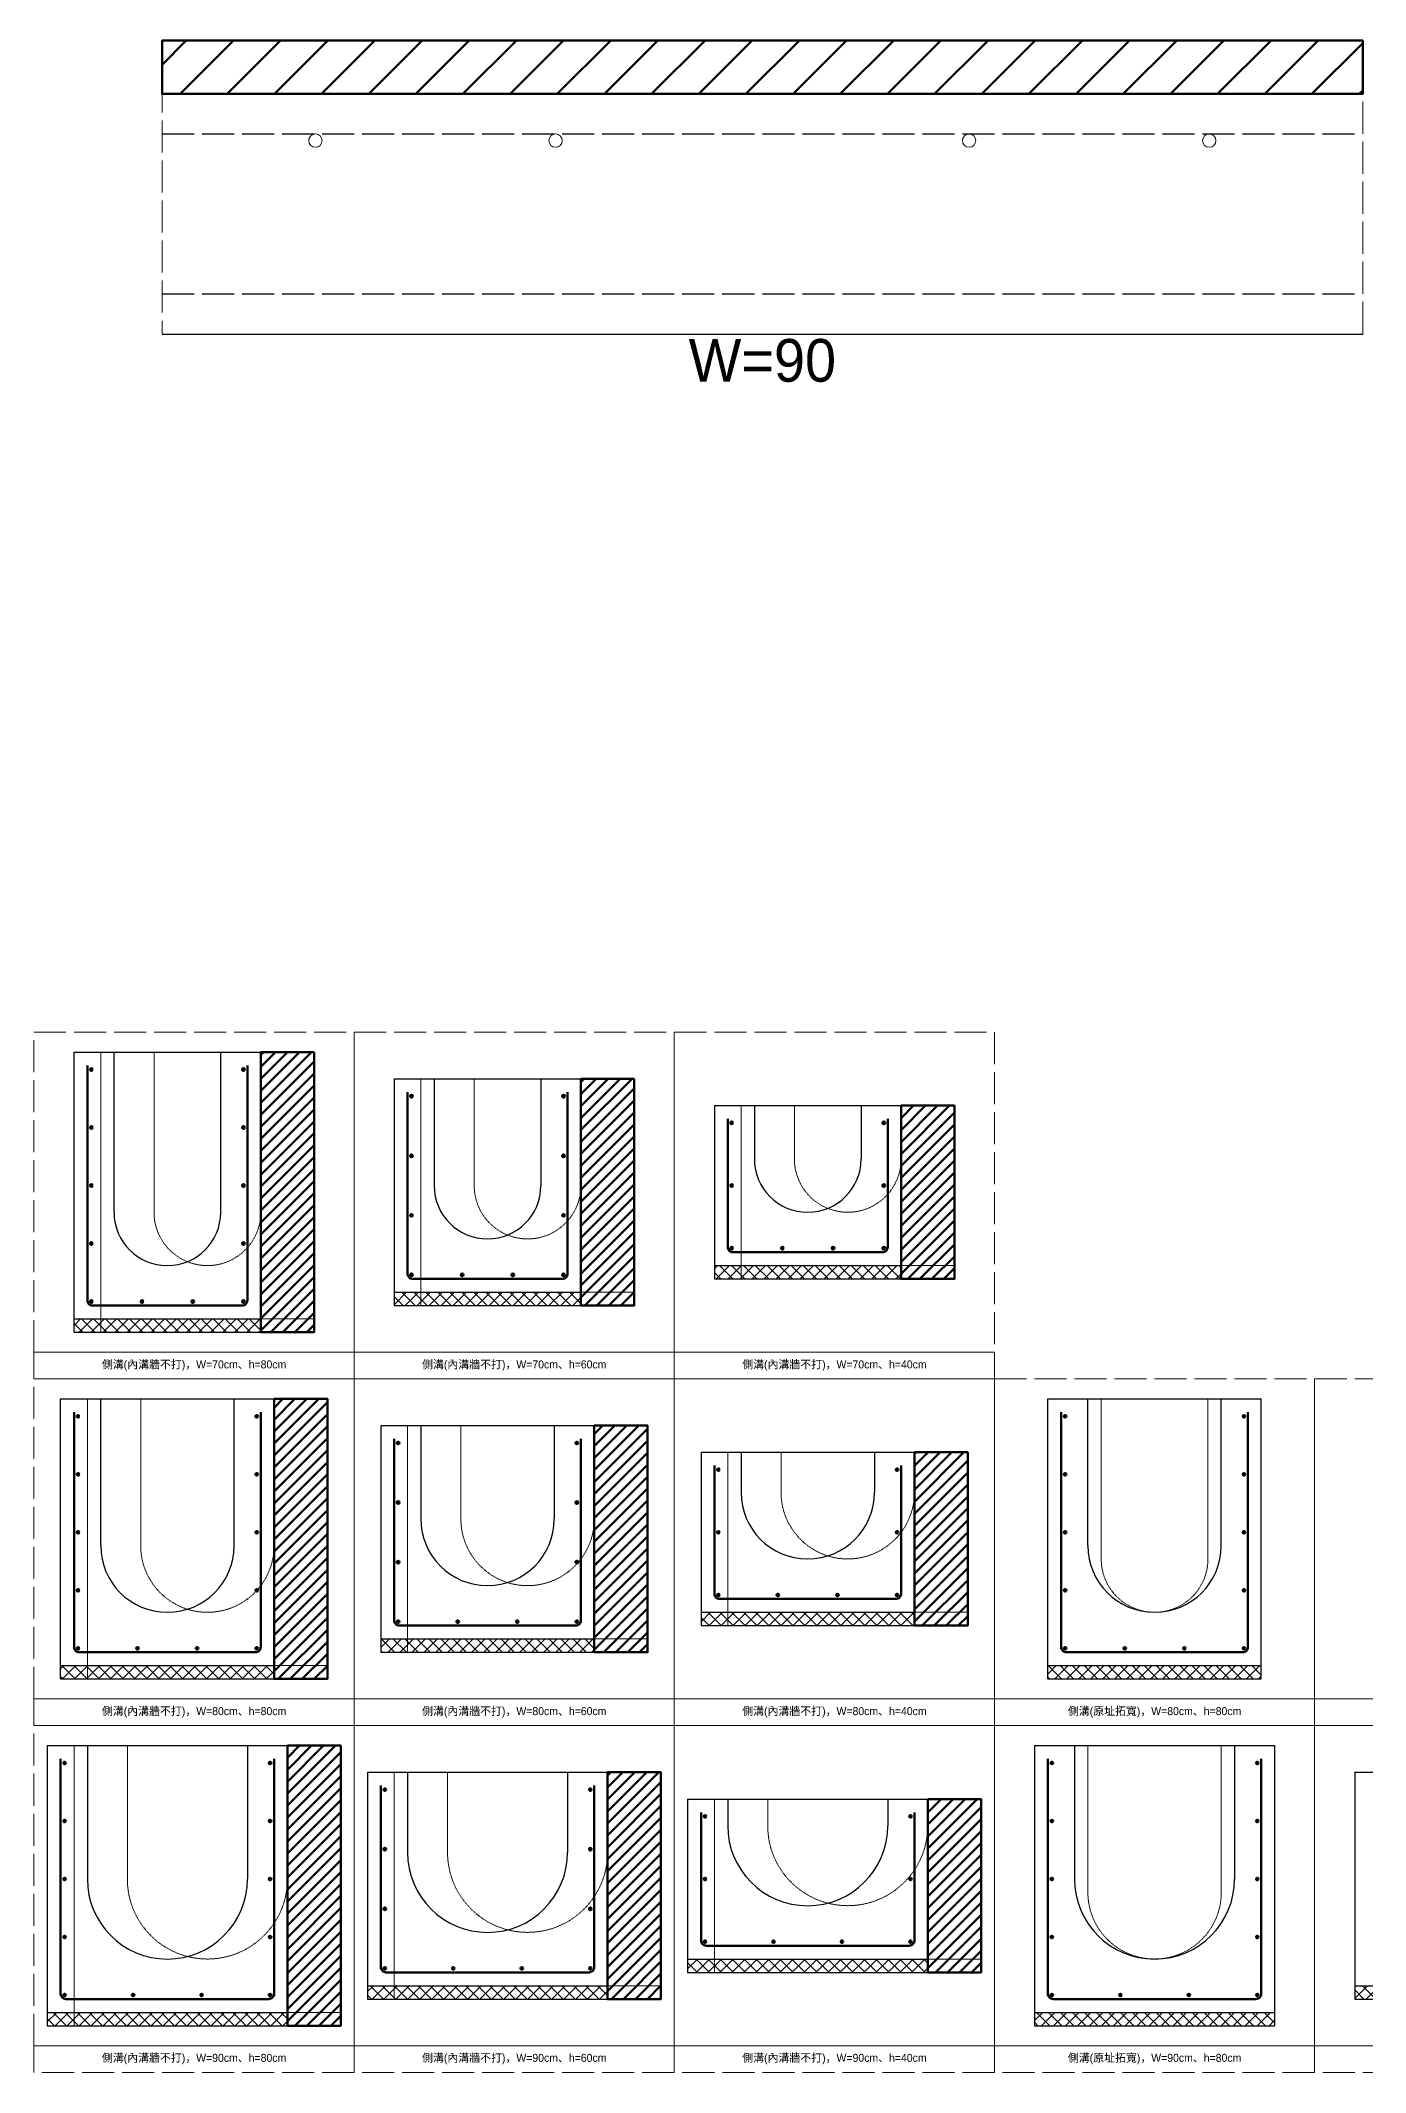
# Model space of a CAD drawing. Extents: x -8520 to 1950, y -2159 to 466.
# Drawn here: x 787 to 1284, y -1047 to -285 of the extents above; entities that cross this region are included whole.
import ezdxf

# ---------------------------------------------------------------- set-up
doc = ezdxf.new("R2010")
doc.units = 0
doc.header["$MEASUREMENT"] = 0
doc.linetypes.add('ACAD_ISO02W100', pattern=[15, 12, -3])
doc.linetypes.add('HIDDEN', pattern=[0.375, 0.25, -0.125])
for name, color, linetype, lineweight in [('一、3.基本-變更', 1, 'Continuous', 50), ('二、1.繪圖-既有設施', 8, 'Continuous', 20), ('二、2.繪圖-施作項目', 181, 'Continuous', 30), ('二、5.繪圖-鋼筋', 60, 'Continuous', 50)]:
    doc.layers.add(name, color=color, linetype=linetype, lineweight=lineweight)
doc.layers.add('一、4.基本-隱藏', color=9, linetype='ACAD_ISO02W100', lineweight=20, plot=False)
doc.layers.add('三、3.文字-註解文字', color=2, linetype='Continuous')
doc.layers.add('三、4.文字-既有名稱', color=8, linetype='Continuous')
doc.styles.add('次圖名(詳圖)', font='MS PGothic.ttf', dxfattribs={"height": 6})
doc.styles.add('註解文字', font='MS PGothic.ttf', dxfattribs={"height": 3})

msp = doc.modelspace()

# ---------------------------------------------------------------- hatches: boundary and pattern name
at = {"layer": '一、3.基本-變更'}
h = msp.add_hatch(dxfattribs=at)
h.set_pattern_fill('ANSI31', color=256, scale=100)
h.set_pattern_definition([(45, (-739.145, 2093.688), (-8.838835, 8.838835), [])])
h.paths.add_polyline_path([(832.716, -285.19), (832.716, -305.19), (1282.716, -305.19), (1282.716, -285.19)])
h = msp.add_hatch(dxfattribs=at)
h.set_pattern_fill('ANSI31', color=256)
h.set_pattern_definition([(45, (894.3933, -1287.4158), (-2.245064, 2.245064), [])])
h.paths.add_polyline_path([(889.723, -664.5), (869.723, -664.5), (869.723, -764.5), (889.723, -764.5)])
h.paths.add_polyline_path([(889.723, -764.5), (869.723, -764.5), (869.723, -769.5), (889.723, -769.5)])
h = msp.add_hatch(dxfattribs=at)
h.set_pattern_fill('ANSI31', color=256)
h.set_pattern_definition([(45, (858.3833, -1291.9594), (-2.245064, 2.245064), [])])
h.paths.add_polyline_path([(1009.723, -674.5), (989.723, -674.5), (989.723, -754.5), (1009.723, -754.5)])
h.paths.add_polyline_path([(1009.723, -754.5), (989.723, -754.5), (989.723, -759.5), (1009.723, -759.5)])
h = msp.add_hatch(dxfattribs=at)
h.set_pattern_fill('ANSI31', color=256)
h.set_pattern_definition([(45, (832.4856, -1303.1878), (-2.245064, 2.245064), [])])
h.paths.add_polyline_path([(1129.723, -684.5), (1109.723, -684.5), (1109.723, -744.5), (1129.723, -744.5)])
h.paths.add_polyline_path([(1129.723, -744.5), (1109.723, -744.5), (1109.723, -749.5), (1129.723, -749.5)])
h = msp.add_hatch(dxfattribs=at)
h.set_pattern_fill('ANSI31', color=256)
h.set_pattern_definition([(45, (928.0202, -1368.6105), (-2.245064, 2.245064), [])])
h.paths.add_polyline_path([(874.723, -899.5), (894.723, -899.5), (894.723, -794.5), (874.723, -794.5)])
h = msp.add_hatch(dxfattribs=at)
h.set_pattern_fill('ANSI31', color=256)
h.set_pattern_definition([(45, (900.6514, -1355.2965), (-2.245064, 2.245064), [])])
h.paths.add_polyline_path([(1014.723, -804.5), (994.723, -804.5), (994.723, -889.5), (1014.723, -889.5)])
h = msp.add_hatch(dxfattribs=at)
h.set_pattern_fill('ANSI31', color=256)
h.set_pattern_definition([(45, (863.4587, -1358.2185), (-2.245064, 2.245064), [])])
h.paths.add_polyline_path([(1134.723, -814.5), (1114.723, -814.5), (1114.723, -879.5), (1134.723, -879.5)])
h = msp.add_hatch(dxfattribs=at)
h.set_pattern_fill('ANSI31', color=256)
h.set_pattern_definition([(45, (907.088, -1301.283), (-2.245064, 2.245064), [])])
h.paths.add_polyline_path([(879.723, -1029.5), (899.723, -1029.5), (899.723, -924.5), (879.723, -924.5)])
h = msp.add_hatch(dxfattribs=at)
h.set_pattern_fill('ANSI31', color=256)
h.set_pattern_definition([(45, (859.6822, -1309.2105), (-2.245064, 2.245064), [])])
h.paths.add_polyline_path([(1019.723, -934.5), (999.723, -934.5), (999.723, -1019.5), (1019.723, -1019.5)])
h = msp.add_hatch(dxfattribs=at)
h.set_pattern_fill('ANSI31', color=256)
h.set_pattern_definition([(45, (730.0426, -1316.8014), (-2.245064, 2.245064), [])])
h.paths.add_polyline_path([(1139.723, -944.5), (1119.723, -944.5), (1119.723, -1009.5), (1139.723, -1009.5)])
at = {"layer": '二、2.繪圖-施作項目'}
h = msp.add_hatch(dxfattribs=at)
h.set_pattern_fill('ANSI37', color=256)
h.set_pattern_definition([(45, (832.4856, -1303.1878), (-2.245064, 2.245064), []), (135, (832.4856, -1303.1878), (-2.245064, -2.245064), [])])
h.paths.add_polyline_path([(1039.723, -744.5), (1039.723, -749.5), (1109.723, -749.5), (1109.723, -744.5)])
h = msp.add_hatch(dxfattribs=at)
h.set_pattern_fill('ANSI37', color=256)
h.set_pattern_definition([(45, (858.3833, -1291.9594), (-2.245064, 2.245064), []), (135, (858.3833, -1291.9594), (-2.245064, -2.245064), [])])
h.paths.add_polyline_path([(919.723, -754.5), (919.723, -759.5), (989.723, -759.5), (989.723, -754.5)])
h = msp.add_hatch(dxfattribs=at)
h.set_pattern_fill('ANSI37', color=256)
h.set_pattern_definition([(45, (894.3933, -1287.4158), (-2.245064, 2.245064), []), (135, (894.3933, -1287.4158), (-2.245064, -2.245064), [])])
h.paths.add_polyline_path([(869.723, -764.5), (799.723, -764.5), (799.723, -769.5), (869.723, -769.5)])
h = msp.add_hatch(dxfattribs=at)
h.set_pattern_fill('ANSI37', color=256)
h.set_pattern_definition([(45, (1340.8412, -1348.7358), (-2.245064, 2.245064), []), (135, (1340.8412, -1348.7358), (-2.245064, -2.245064), [])])
h.paths.add_polyline_path([(1034.723, -874.5), (1034.723, -879.5), (1114.723, -879.5), (1114.723, -874.5)])
h = msp.add_hatch(dxfattribs=at)
h.set_pattern_fill('ANSI37', color=256)
h.set_pattern_definition([(45, (900.6514, -1355.2965), (-2.245064, 2.245064), []), (135, (900.6514, -1355.2965), (-2.245064, -2.245064), [])])
h.paths.add_polyline_path([(994.723, -889.5), (994.723, -884.5), (914.723, -884.5), (914.723, -889.5)])
h = msp.add_hatch(dxfattribs=at)
h.set_pattern_fill('ANSI37', color=256)
h.set_pattern_definition([(45, (928.0202, -1368.6105), (-2.245064, 2.245064), []), (135, (928.0202, -1368.6105), (-2.245064, -2.245064), [])])
h.paths.add_polyline_path([(874.723, -894.5), (794.723, -894.5), (794.723, -899.5), (874.723, -899.5)])
at = {"layer": '二、2.繪圖-施作項目', "linetype": 'HIDDEN'}
h = msp.add_hatch(dxfattribs=at)
h.set_pattern_fill('ANSI37', color=256)
h.set_pattern_definition([(45, (921.652, -1311.349), (-2.245064, 2.245064), []), (135, (921.652, -1311.349), (-2.245064, -2.245064), [])])
h.paths.add_polyline_path([(1244.723, -899.5), (1244.723, -894.5), (1164.723, -894.5), (1164.723, -899.5)])
at = {"layer": '二、2.繪圖-施作項目'}
h = msp.add_hatch(dxfattribs=at)
h.set_pattern_fill('ANSI37', color=256)
h.set_pattern_definition([(45, (730.0426, -1316.8014), (-2.245064, 2.245064), []), (135, (730.0426, -1316.8014), (-2.245064, -2.245064), [])])
h.paths.add_polyline_path([(1029.723, -1004.5), (1029.723, -1009.5), (1119.723, -1009.5), (1119.723, -1004.5)])
h = msp.add_hatch(dxfattribs=at)
h.set_pattern_fill('ANSI37', color=256)
h.set_pattern_definition([(45, (859.6822, -1309.2105), (-2.245064, 2.245064), []), (135, (859.6822, -1309.2105), (-2.245064, -2.245064), [])])
h.paths.add_polyline_path([(909.723, -1014.5), (909.723, -1019.5), (999.723, -1019.5), (999.723, -1014.5)])
h = msp.add_hatch(dxfattribs=at)
h.set_pattern_fill('ANSI37', color=256)
h.set_pattern_definition([(45, (823.352, -1336.5178), (-2.245064, 2.245064), []), (135, (823.352, -1336.5178), (-2.245064, -2.245064), [])])
h.paths.add_polyline_path([(1279.723, -1014.5), (1279.723, -1019.5), (1369.723, -1019.5), (1369.723, -1014.5)])
h = msp.add_hatch(dxfattribs=at)
h.set_pattern_fill('ANSI37', color=256)
h.set_pattern_definition([(45, (907.088, -1301.283), (-2.245064, 2.245064), []), (135, (907.088, -1301.283), (-2.245064, -2.245064), [])])
h.paths.add_polyline_path([(789.723, -1024.5), (789.723, -1029.5), (879.723, -1029.5), (879.723, -1024.5)])
h = msp.add_hatch(dxfattribs=at)
h.set_pattern_fill('ANSI37', color=256)
h.set_pattern_definition([(45, (905.7168, -1326.5212), (-2.245064, 2.245064), []), (135, (905.7168, -1326.5212), (-2.245064, -2.245064), [])])
h.paths.add_polyline_path([(1249.723, -1029.5), (1249.723, -1024.5), (1159.723, -1024.5), (1159.723, -1029.5)])
at = {"layer": '二、5.繪圖-鋼筋'}
h = msp.add_hatch(color=256, dxfattribs=at)
h.dxf.hatch_style = 1
h.paths.add_polyline_path([(806.723, -671, 1), (805.723, -671, 1)])
h = msp.add_hatch(color=256, dxfattribs=at)
h.dxf.hatch_style = 1
h.paths.add_polyline_path([(863.723, -671, 1), (862.723, -671, 1)])
h = msp.add_hatch(color=256, dxfattribs=at)
h.dxf.hatch_style = 1
h.paths.add_polyline_path([(926.723, -681, 1), (925.723, -681, 1)])
h = msp.add_hatch(color=256, dxfattribs=at)
h.dxf.hatch_style = 1
h.paths.add_polyline_path([(983.723, -681, 1), (982.723, -681, 1)])
h = msp.add_hatch(color=256, dxfattribs=at)
h.dxf.hatch_style = 1
h.paths.add_polyline_path([(806.723, -692.75, 1), (805.723, -692.75, 1)])
h = msp.add_hatch(color=256, dxfattribs=at)
h.dxf.hatch_style = 1
h.paths.add_polyline_path([(863.723, -692.75, 1), (862.723, -692.75, 1)])
h = msp.add_hatch(color=256, dxfattribs=at)
h.dxf.hatch_style = 1
h.paths.add_polyline_path([(1046.723, -691, 1), (1045.723, -691, 1)])
h = msp.add_hatch(color=256, dxfattribs=at)
h.dxf.hatch_style = 1
h.paths.add_polyline_path([(1103.723, -691, 1), (1102.723, -691, 1)])
h = msp.add_hatch(color=256, dxfattribs=at)
h.dxf.hatch_style = 1
h.paths.add_polyline_path([(926.723, -703.34, 1), (925.723, -703.34, 1)])
h = msp.add_hatch(color=256, dxfattribs=at)
h.dxf.hatch_style = 1
h.paths.add_polyline_path([(983.723, -703.34, 1), (982.723, -703.34, 1)])
h = msp.add_hatch(color=256, dxfattribs=at)
h.dxf.hatch_style = 1
h.paths.add_polyline_path([(806.723, -714.5, 1), (805.723, -714.5, 1)])
h = msp.add_hatch(color=256, dxfattribs=at)
h.dxf.hatch_style = 1
h.paths.add_polyline_path([(863.723, -714.5, 1), (862.723, -714.5, 1)])
h = msp.add_hatch(color=256, dxfattribs=at)
h.dxf.hatch_style = 1
h.paths.add_polyline_path([(1046.723, -714.5, 1), (1045.723, -714.5, 1)])
h = msp.add_hatch(color=256, dxfattribs=at)
h.dxf.hatch_style = 1
h.paths.add_polyline_path([(1103.723, -714.5, 1), (1102.723, -714.5, 1)])
h = msp.add_hatch(color=256, dxfattribs=at)
h.dxf.hatch_style = 1
h.paths.add_polyline_path([(926.723, -725.67, 1), (925.723, -725.67, 1)])
h = msp.add_hatch(color=256, dxfattribs=at)
h.dxf.hatch_style = 1
h.paths.add_polyline_path([(983.723, -725.67, 1), (982.723, -725.67, 1)])
h = msp.add_hatch(color=256, dxfattribs=at)
h.dxf.hatch_style = 1
h.paths.add_polyline_path([(806.723, -736.25, 1), (805.723, -736.25, 1)])
h = msp.add_hatch(color=256, dxfattribs=at)
h.dxf.hatch_style = 1
h.paths.add_polyline_path([(863.723, -736.25, 1), (862.723, -736.25, 1)])
h = msp.add_hatch(color=256, dxfattribs=at)
h.dxf.hatch_style = 1
h.paths.add_polyline_path([(1046.723, -738, 1), (1045.723, -738, 1)])
h = msp.add_hatch(color=256, dxfattribs=at)
h.dxf.hatch_style = 1
h.paths.add_polyline_path([(1065.723, -738, 1), (1064.723, -738, 1)])
h = msp.add_hatch(color=256, dxfattribs=at)
h.dxf.hatch_style = 1
h.paths.add_polyline_path([(1084.723, -738, 1), (1083.723, -738, 1)])
h = msp.add_hatch(color=256, dxfattribs=at)
h.dxf.hatch_style = 1
h.paths.add_polyline_path([(1103.723, -738, 1), (1102.723, -738, 1)])
h = msp.add_hatch(color=256, dxfattribs=at)
h.dxf.hatch_style = 1
h.paths.add_polyline_path([(926.723, -748, 1), (925.723, -748, 1)])
h = msp.add_hatch(color=256, dxfattribs=at)
h.dxf.hatch_style = 1
h.paths.add_polyline_path([(945.723, -748, 1), (944.723, -748, 1)])
h = msp.add_hatch(color=256, dxfattribs=at)
h.dxf.hatch_style = 1
h.paths.add_polyline_path([(964.723, -748, 1), (963.723, -748, 1)])
h = msp.add_hatch(color=256, dxfattribs=at)
h.dxf.hatch_style = 1
h.paths.add_polyline_path([(983.723, -748, 1), (982.723, -748, 1)])
h = msp.add_hatch(color=256, dxfattribs=at)
h.dxf.hatch_style = 1
h.paths.add_polyline_path([(806.723, -758, 1), (805.723, -758, 1)])
h = msp.add_hatch(color=256, dxfattribs=at)
h.dxf.hatch_style = 1
h.paths.add_polyline_path([(825.723, -758, 1), (824.723, -758, 1)])
h = msp.add_hatch(color=256, dxfattribs=at)
h.dxf.hatch_style = 1
h.paths.add_polyline_path([(844.723, -758, 1), (843.723, -758, 1)])
h = msp.add_hatch(color=256, dxfattribs=at)
h.dxf.hatch_style = 1
h.paths.add_polyline_path([(863.723, -758, 1), (862.723, -758, 1)])
h = msp.add_hatch(color=256, dxfattribs=at)
h.dxf.hatch_style = 1
h.paths.add_polyline_path([(801.723, -801, 1), (800.723, -801, 1)])
h = msp.add_hatch(color=256, dxfattribs=at)
h.dxf.hatch_style = 1
h.paths.add_polyline_path([(868.723, -801, 1), (867.723, -801, 1)])
h = msp.add_hatch(color=256, dxfattribs=at)
h.dxf.hatch_style = 1
h.paths.add_polyline_path([(1171.723, -801, 1), (1170.723, -801, 1)])
h = msp.add_hatch(color=256, dxfattribs=at)
h.dxf.hatch_style = 1
h.paths.add_polyline_path([(1238.723, -801, 1), (1237.723, -801, 1)])
h = msp.add_hatch(color=256, dxfattribs=at)
h.dxf.hatch_style = 1
h.paths.add_polyline_path([(921.723, -811, 1), (920.723, -811, 1)])
h = msp.add_hatch(color=256, dxfattribs=at)
h.dxf.hatch_style = 1
h.paths.add_polyline_path([(988.723, -811, 1), (987.723, -811, 1)])
h = msp.add_hatch(color=256, dxfattribs=at)
h.dxf.hatch_style = 1
h.paths.add_polyline_path([(801.723, -822.75, 1), (800.723, -822.75, 1)])
h = msp.add_hatch(color=256, dxfattribs=at)
h.dxf.hatch_style = 1
h.paths.add_polyline_path([(868.723, -822.75, 1), (867.723, -822.75, 1)])
h = msp.add_hatch(color=256, dxfattribs=at)
h.dxf.hatch_style = 1
h.paths.add_polyline_path([(1041.723, -821, 1), (1040.723, -821, 1)])
h = msp.add_hatch(color=256, dxfattribs=at)
h.dxf.hatch_style = 1
h.paths.add_polyline_path([(1108.723, -821, 1), (1107.723, -821, 1)])
h = msp.add_hatch(color=256, dxfattribs=at)
h.dxf.hatch_style = 1
h.paths.add_polyline_path([(1171.723, -822.75, 1), (1170.723, -822.75, 1)])
h = msp.add_hatch(color=256, dxfattribs=at)
h.dxf.hatch_style = 1
h.paths.add_polyline_path([(1238.723, -822.75, 1), (1237.723, -822.75, 1)])
h = msp.add_hatch(color=256, dxfattribs=at)
h.dxf.hatch_style = 1
h.paths.add_polyline_path([(921.723, -833.34, 1), (920.723, -833.34, 1)])
h = msp.add_hatch(color=256, dxfattribs=at)
h.dxf.hatch_style = 1
h.paths.add_polyline_path([(988.723, -833.34, 1), (987.723, -833.34, 1)])
h = msp.add_hatch(color=256, dxfattribs=at)
h.dxf.hatch_style = 1
h.paths.add_polyline_path([(801.723, -844.5, 1), (800.723, -844.5, 1)])
h = msp.add_hatch(color=256, dxfattribs=at)
h.dxf.hatch_style = 1
h.paths.add_polyline_path([(868.723, -844.5, 1), (867.723, -844.5, 1)])
h = msp.add_hatch(color=256, dxfattribs=at)
h.dxf.hatch_style = 1
h.paths.add_polyline_path([(1041.723, -844.5, 1), (1040.723, -844.5, 1)])
h = msp.add_hatch(color=256, dxfattribs=at)
h.dxf.hatch_style = 1
h.paths.add_polyline_path([(1108.723, -844.5, 1), (1107.723, -844.5, 1)])
h = msp.add_hatch(color=256, dxfattribs=at)
h.dxf.hatch_style = 1
h.paths.add_polyline_path([(1171.723, -844.5, 1), (1170.723, -844.5, 1)])
h = msp.add_hatch(color=256, dxfattribs=at)
h.dxf.hatch_style = 1
h.paths.add_polyline_path([(1238.723, -844.5, 1), (1237.723, -844.5, 1)])
h = msp.add_hatch(color=256, dxfattribs=at)
h.dxf.hatch_style = 1
h.paths.add_polyline_path([(921.723, -855.67, 1), (920.723, -855.67, 1)])
h = msp.add_hatch(color=256, dxfattribs=at)
h.dxf.hatch_style = 1
h.paths.add_polyline_path([(988.723, -855.67, 1), (987.723, -855.67, 1)])
h = msp.add_hatch(color=256, dxfattribs=at)
h.dxf.hatch_style = 1
h.paths.add_polyline_path([(801.723, -866.25, 1), (800.723, -866.25, 1)])
h = msp.add_hatch(color=256, dxfattribs=at)
h.dxf.hatch_style = 1
h.paths.add_polyline_path([(868.723, -866.25, 1), (867.723, -866.25, 1)])
h = msp.add_hatch(color=256, dxfattribs=at)
h.dxf.hatch_style = 1
h.paths.add_polyline_path([(1041.723, -868, 1), (1040.723, -868, 1)])
h = msp.add_hatch(color=256, dxfattribs=at)
h.dxf.hatch_style = 1
h.paths.add_polyline_path([(1064.053, -868, 1), (1063.053, -868, 1)])
h = msp.add_hatch(color=256, dxfattribs=at)
h.dxf.hatch_style = 1
h.paths.add_polyline_path([(1086.383, -868, 1), (1085.383, -868, 1)])
h = msp.add_hatch(color=256, dxfattribs=at)
h.dxf.hatch_style = 1
h.paths.add_polyline_path([(1108.723, -868, 1), (1107.723, -868, 1)])
h = msp.add_hatch(color=256, dxfattribs=at)
h.dxf.hatch_style = 1
h.paths.add_polyline_path([(1171.723, -866.25, 1), (1170.723, -866.25, 1)])
h = msp.add_hatch(color=256, dxfattribs=at)
h.dxf.hatch_style = 1
h.paths.add_polyline_path([(1238.723, -866.25, 1), (1237.723, -866.25, 1)])
h = msp.add_hatch(color=256, dxfattribs=at)
h.dxf.hatch_style = 1
h.paths.add_polyline_path([(921.723, -878, 1), (920.723, -878, 1)])
h = msp.add_hatch(color=256, dxfattribs=at)
h.dxf.hatch_style = 1
h.paths.add_polyline_path([(944.053, -878, 1), (943.053, -878, 1)])
h = msp.add_hatch(color=256, dxfattribs=at)
h.dxf.hatch_style = 1
h.paths.add_polyline_path([(966.383, -878, 1), (965.383, -878, 1)])
h = msp.add_hatch(color=256, dxfattribs=at)
h.dxf.hatch_style = 1
h.paths.add_polyline_path([(988.723, -878, 1), (987.723, -878, 1)])
h = msp.add_hatch(color=256, dxfattribs=at)
h.dxf.hatch_style = 1
h.paths.add_polyline_path([(801.723, -888, 1), (800.723, -888, 1)])
h = msp.add_hatch(color=256, dxfattribs=at)
h.dxf.hatch_style = 1
h.paths.add_polyline_path([(824.053, -888, 1), (823.053, -888, 1)])
h = msp.add_hatch(color=256, dxfattribs=at)
h.dxf.hatch_style = 1
h.paths.add_polyline_path([(846.383, -888, 1), (845.383, -888, 1)])
h = msp.add_hatch(color=256, dxfattribs=at)
h.dxf.hatch_style = 1
h.paths.add_polyline_path([(868.723, -888, 1), (867.723, -888, 1)])
h = msp.add_hatch(color=256, dxfattribs=at)
h.dxf.hatch_style = 1
h.paths.add_polyline_path([(1171.723, -888, 1), (1170.723, -888, 1)])
h = msp.add_hatch(color=256, dxfattribs=at)
h.dxf.hatch_style = 1
h.paths.add_polyline_path([(1194.053, -888, 1), (1193.053, -888, 1)])
h = msp.add_hatch(color=256, dxfattribs=at)
h.dxf.hatch_style = 1
h.paths.add_polyline_path([(1216.383, -888, 1), (1215.383, -888, 1)])
h = msp.add_hatch(color=256, dxfattribs=at)
h.dxf.hatch_style = 1
h.paths.add_polyline_path([(1238.723, -888, 1), (1237.723, -888, 1)])
h = msp.add_hatch(color=256, dxfattribs=at)
h.dxf.hatch_style = 1
h.paths.add_polyline_path([(796.723, -931, 1), (795.723, -931, 1)])
h = msp.add_hatch(color=256, dxfattribs=at)
h.dxf.hatch_style = 1
h.paths.add_polyline_path([(873.723, -931, 1), (872.723, -931, 1)])
h = msp.add_hatch(color=256, dxfattribs=at)
h.dxf.hatch_style = 1
h.paths.add_polyline_path([(1166.723, -931, 1), (1165.723, -931, 1)])
h = msp.add_hatch(color=256, dxfattribs=at)
h.dxf.hatch_style = 1
h.paths.add_polyline_path([(1243.723, -931, 1), (1242.723, -931, 1)])
h = msp.add_hatch(color=256, dxfattribs=at)
h.dxf.hatch_style = 1
h.paths.add_polyline_path([(916.723, -941, 1), (915.723, -941, 1)])
h = msp.add_hatch(color=256, dxfattribs=at)
h.dxf.hatch_style = 1
h.paths.add_polyline_path([(993.723, -941, 1), (992.723, -941, 1)])
h = msp.add_hatch(color=256, dxfattribs=at)
h.dxf.hatch_style = 1
h.paths.add_polyline_path([(796.723, -952.75, 1), (795.723, -952.75, 1)])
h = msp.add_hatch(color=256, dxfattribs=at)
h.dxf.hatch_style = 1
h.paths.add_polyline_path([(873.723, -952.75, 1), (872.723, -952.75, 1)])
h = msp.add_hatch(color=256, dxfattribs=at)
h.dxf.hatch_style = 1
h.paths.add_polyline_path([(1036.723, -951, 1), (1035.723, -951, 1)])
h = msp.add_hatch(color=256, dxfattribs=at)
h.dxf.hatch_style = 1
h.paths.add_polyline_path([(1113.723, -951, 1), (1112.723, -951, 1)])
h = msp.add_hatch(color=256, dxfattribs=at)
h.dxf.hatch_style = 1
h.paths.add_polyline_path([(1166.723, -952.75, 1), (1165.723, -952.75, 1)])
h = msp.add_hatch(color=256, dxfattribs=at)
h.dxf.hatch_style = 1
h.paths.add_polyline_path([(1243.723, -952.75, 1), (1242.723, -952.75, 1)])
h = msp.add_hatch(color=256, dxfattribs=at)
h.dxf.hatch_style = 1
h.paths.add_polyline_path([(916.723, -963.34, 1), (915.723, -963.34, 1)])
h = msp.add_hatch(color=256, dxfattribs=at)
h.dxf.hatch_style = 1
h.paths.add_polyline_path([(993.723, -963.34, 1), (992.723, -963.34, 1)])
h = msp.add_hatch(color=256, dxfattribs=at)
h.dxf.hatch_style = 1
h.paths.add_polyline_path([(796.723, -974.5, 1), (795.723, -974.5, 1)])
h = msp.add_hatch(color=256, dxfattribs=at)
h.dxf.hatch_style = 1
h.paths.add_polyline_path([(873.723, -974.5, 1), (872.723, -974.5, 1)])
h = msp.add_hatch(color=256, dxfattribs=at)
h.dxf.hatch_style = 1
h.paths.add_polyline_path([(1036.723, -974.5, 1), (1035.723, -974.5, 1)])
h = msp.add_hatch(color=256, dxfattribs=at)
h.dxf.hatch_style = 1
h.paths.add_polyline_path([(1113.723, -974.5, 1), (1112.723, -974.5, 1)])
h = msp.add_hatch(color=256, dxfattribs=at)
h.dxf.hatch_style = 1
h.paths.add_polyline_path([(1166.723, -974.5, 1), (1165.723, -974.5, 1)])
h = msp.add_hatch(color=256, dxfattribs=at)
h.dxf.hatch_style = 1
h.paths.add_polyline_path([(1243.723, -974.5, 1), (1242.723, -974.5, 1)])
h = msp.add_hatch(color=256, dxfattribs=at)
h.dxf.hatch_style = 1
h.paths.add_polyline_path([(916.723, -985.67, 1), (915.723, -985.67, 1)])
h = msp.add_hatch(color=256, dxfattribs=at)
h.dxf.hatch_style = 1
h.paths.add_polyline_path([(993.723, -985.67, 1), (992.723, -985.67, 1)])
h = msp.add_hatch(color=256, dxfattribs=at)
h.dxf.hatch_style = 1
h.paths.add_polyline_path([(796.723, -996.25, 1), (795.723, -996.25, 1)])
h = msp.add_hatch(color=256, dxfattribs=at)
h.dxf.hatch_style = 1
h.paths.add_polyline_path([(873.723, -996.25, 1), (872.723, -996.25, 1)])
h = msp.add_hatch(color=256, dxfattribs=at)
h.dxf.hatch_style = 1
h.paths.add_polyline_path([(1036.723, -998, 1), (1035.723, -998, 1)])
h = msp.add_hatch(color=256, dxfattribs=at)
h.dxf.hatch_style = 1
h.paths.add_polyline_path([(1062.393, -998, 1), (1061.393, -998, 1)])
h = msp.add_hatch(color=256, dxfattribs=at)
h.dxf.hatch_style = 1
h.paths.add_polyline_path([(1088.063, -998, 1), (1087.063, -998, 1)])
h = msp.add_hatch(color=256, dxfattribs=at)
h.dxf.hatch_style = 1
h.paths.add_polyline_path([(1113.723, -998, 1), (1112.723, -998, 1)])
h = msp.add_hatch(color=256, dxfattribs=at)
h.dxf.hatch_style = 1
h.paths.add_polyline_path([(1166.723, -996.25, 1), (1165.723, -996.25, 1)])
h = msp.add_hatch(color=256, dxfattribs=at)
h.dxf.hatch_style = 1
h.paths.add_polyline_path([(1243.723, -996.25, 1), (1242.723, -996.25, 1)])
h = msp.add_hatch(color=256, dxfattribs=at)
h.dxf.hatch_style = 1
h.paths.add_polyline_path([(916.723, -1008, 1), (915.723, -1008, 1)])
h = msp.add_hatch(color=256, dxfattribs=at)
h.dxf.hatch_style = 1
h.paths.add_polyline_path([(942.393, -1008, 1), (941.393, -1008, 1)])
h = msp.add_hatch(color=256, dxfattribs=at)
h.dxf.hatch_style = 1
h.paths.add_polyline_path([(968.063, -1008, 1), (967.063, -1008, 1)])
h = msp.add_hatch(color=256, dxfattribs=at)
h.dxf.hatch_style = 1
h.paths.add_polyline_path([(993.723, -1008, 1), (992.723, -1008, 1)])
h = msp.add_hatch(color=256, dxfattribs=at)
h.dxf.hatch_style = 1
h.paths.add_polyline_path([(796.723, -1018, 1), (795.723, -1018, 1)])
h = msp.add_hatch(color=256, dxfattribs=at)
h.dxf.hatch_style = 1
h.paths.add_polyline_path([(822.393, -1018, 1), (821.393, -1018, 1)])
h = msp.add_hatch(color=256, dxfattribs=at)
h.dxf.hatch_style = 1
h.paths.add_polyline_path([(848.063, -1018, 1), (847.063, -1018, 1)])
h = msp.add_hatch(color=256, dxfattribs=at)
h.dxf.hatch_style = 1
h.paths.add_polyline_path([(873.723, -1018, 1), (872.723, -1018, 1)])
h = msp.add_hatch(color=256, dxfattribs=at)
h.dxf.hatch_style = 1
h.paths.add_polyline_path([(1166.723, -1018, 1), (1165.723, -1018, 1)])
h = msp.add_hatch(color=256, dxfattribs=at)
h.dxf.hatch_style = 1
h.paths.add_polyline_path([(1192.393, -1018, 1), (1191.393, -1018, 1)])
h = msp.add_hatch(color=256, dxfattribs=at)
h.dxf.hatch_style = 1
h.paths.add_polyline_path([(1218.063, -1018, 1), (1217.063, -1018, 1)])
h = msp.add_hatch(color=256, dxfattribs=at)
h.dxf.hatch_style = 1
h.paths.add_polyline_path([(1243.723, -1018, 1), (1242.723, -1018, 1)])

# ---------------------------------------------------------------- linework, layer by layer
at = {"layer": '一、3.基本-變更'}
for points in [[(1282.716, -285.19), (832.716, -285.19), (832.716, -305.19), (1282.716, -305.19)], [(889.723, -664.5), (869.723, -664.5), (869.723, -769.5), (889.723, -769.5)], [(1009.723, -674.5), (989.723, -674.5), (989.723, -759.5), (1009.723, -759.5)], [(1129.723, -684.5), (1109.723, -684.5), (1109.723, -749.5), (1129.723, -749.5)], [(874.723, -794.5), (894.723, -794.5), (894.723, -899.5), (874.723, -899.5)], [(994.723, -804.5), (1014.723, -804.5), (1014.723, -889.5), (994.723, -889.5)], [(1114.723, -814.5), (1134.723, -814.5), (1134.723, -879.5), (1114.723, -879.5)], [(879.723, -924.5), (899.723, -924.5), (899.723, -1029.5), (879.723, -1029.5)], [(999.723, -934.5), (1019.723, -934.5), (1019.723, -1019.5), (999.723, -1019.5)], [(1119.723, -944.5), (1139.723, -944.5), (1139.723, -1009.5), (1119.723, -1009.5)]]:
    msp.add_lwpolyline(points, close=True, dxfattribs=at)
at = {"layer": '一、4.基本-隱藏'}
for points in [[(1282.716, -285.19), (832.716, -285.19), (832.716, -395.19), (1282.716, -395.19)], [(784.723, -657), (904.723, -657), (904.723, -777), (784.723, -777)], [(904.723, -657), (1024.723, -657), (1024.723, -777), (904.723, -777)], [(1024.723, -657), (1144.723, -657), (1144.723, -777), (1024.723, -777)], [(784.723, -777), (904.723, -777), (904.723, -787), (784.723, -787)], [(904.723, -777), (1024.723, -777), (1024.723, -787), (904.723, -787)], [(1024.723, -777), (1144.723, -777), (1144.723, -787), (1024.723, -787)], [(784.723, -787), (904.723, -787), (904.723, -907), (784.723, -907)], [(904.723, -787), (1024.723, -787), (1024.723, -907), (904.723, -907)], [(1024.723, -787), (1144.723, -787), (1144.723, -907), (1024.723, -907)], [(1144.723, -787), (1264.723, -787), (1264.723, -907), (1144.723, -907)], [(1264.723, -787), (1384.723, -787), (1384.723, -907), (1264.723, -907)], [(784.723, -907), (904.723, -907), (904.723, -917), (784.723, -917)], [(904.723, -907), (1024.723, -907), (1024.723, -917), (904.723, -917)], [(1024.723, -907), (1144.723, -907), (1144.723, -917), (1024.723, -917)], [(1144.723, -907), (1264.723, -907), (1264.723, -917), (1144.723, -917)], [(1264.723, -907), (1384.723, -907), (1384.723, -917), (1264.723, -917)], [(784.723, -917), (904.723, -917), (904.723, -1037), (784.723, -1037)], [(904.723, -917), (1024.723, -917), (1024.723, -1037), (904.723, -1037)], [(1024.723, -917), (1144.723, -917), (1144.723, -1037), (1024.723, -1037)], [(1144.723, -917), (1264.723, -917), (1264.723, -1037), (1144.723, -1037)], [(1264.723, -917), (1384.723, -917), (1384.723, -1037), (1264.723, -1037)], [(784.723, -1037), (904.723, -1037), (904.723, -1047), (784.723, -1047)], [(904.723, -1037), (1024.723, -1037), (1024.723, -1047), (904.723, -1047)], [(1024.723, -1037), (1144.723, -1037), (1144.723, -1047), (1024.723, -1047)], [(1144.723, -1037), (1264.723, -1037), (1264.723, -1047), (1144.723, -1047)], [(1264.723, -1037), (1384.723, -1037), (1384.723, -1047), (1264.723, -1047)]]:
    msp.add_lwpolyline(points, close=True, dxfattribs=at)
at = {"layer": '一、4.基本-隱藏', "linetype": 'HIDDEN'}
for points in [[(889.723, -664.5), (809.723, -664.5)], [(809.723, -769.5), (809.723, -664.5)], [(829.723, -724.5), (829.723, -664.5)], [(869.723, -724.5), (869.723, -664.5)], [(889.723, -769.5), (889.723, -664.5)], [(1009.723, -674.5), (929.723, -674.5)], [(929.723, -674.5), (929.723, -759.5)], [(949.723, -674.5), (949.723, -714.5)], [(989.723, -674.5), (989.723, -714.5)], [(1009.723, -674.5), (1009.723, -759.5)], [(1129.723, -684.5), (1049.723, -684.5)], [(1049.723, -684.5), (1049.723, -749.5)], [(1069.723, -684.5), (1069.723, -704.5)], [(1109.723, -684.5), (1109.723, -704.5)], [(1129.723, -684.5), (1129.723, -749.5)], [(1129.723, -744.5), (1049.723, -744.5)], [(1129.723, -749.5), (1049.723, -749.5)], [(1009.723, -754.5), (929.723, -754.5)], [(1009.723, -759.5), (929.723, -759.5)], [(889.723, -764.5), (809.723, -764.5)], [(889.723, -769.5), (809.723, -769.5)], [(894.723, -794.5), (804.723, -794.5)], [(804.723, -794.5), (804.723, -899.5)], [(824.723, -794.5), (824.723, -849.5)], [(874.723, -794.5), (874.723, -849.5)], [(894.723, -794.5), (894.723, -899.5)], [(1164.723, -794.5), (1244.723, -794.5)], [(1164.723, -899.5), (1164.723, -794.5)], [(1184.723, -854.5), (1184.723, -794.5)], [(1224.723, -854.5), (1224.723, -794.5)], [(1244.723, -899.5), (1244.723, -794.5)], [(1014.723, -804.5), (924.723, -804.5)], [(924.723, -804.5), (924.723, -889.5)], [(944.723, -804.5), (944.723, -839.5)], [(994.723, -839.5), (994.723, -804.5)], [(1014.723, -889.5), (1014.723, -804.5)], [(1134.723, -814.5), (1044.723, -814.5)], [(1044.723, -814.5), (1044.723, -879.5)], [(1064.723, -814.5), (1064.723, -829.5)], [(1114.723, -814.5), (1114.723, -829.5)], [(1134.723, -814.5), (1134.723, -879.5)], [(1134.723, -874.5), (1044.723, -874.5)], [(1134.723, -879.5), (1044.723, -879.5)], [(1014.723, -884.5), (924.723, -884.5)], [(1014.723, -889.5), (924.723, -889.5)], [(894.723, -894.5), (804.723, -894.5)], [(1164.723, -894.5), (1244.723, -894.5)], [(894.723, -899.5), (804.723, -899.5)], [(1164.723, -899.5), (1244.723, -899.5)], [(899.723, -924.5), (799.723, -924.5)], [(799.723, -924.5), (799.723, -1029.5)], [(819.723, -924.5), (819.723, -974.5)], [(879.723, -924.5), (879.723, -974.5)], [(899.723, -924.5), (899.723, -1029.5)], [(1159.723, -924.5), (1249.723, -924.5)], [(1159.723, -924.5), (1159.723, -1029.5)], [(1179.723, -924.5), (1179.723, -979.5)], [(1229.723, -924.5), (1229.723, -979.5)], [(1249.723, -924.5), (1249.723, -1029.5)], [(1019.723, -934.5), (919.723, -934.5)], [(919.723, -934.5), (919.723, -1019.5)], [(939.723, -934.5), (939.723, -964.5)], [(999.723, -934.5), (999.723, -964.5)], [(1019.723, -934.5), (1019.723, -1019.5)], [(1279.723, -934.5), (1369.723, -934.5)], [(1279.723, -934.5), (1279.723, -1019.5)], [(1139.723, -944.5), (1039.723, -944.5)], [(1039.723, -944.5), (1039.723, -1009.5)], [(1059.723, -944.5), (1059.723, -954.5)], [(1119.723, -944.5), (1119.723, -954.5)], [(1139.723, -944.5), (1139.723, -1009.5)], [(1139.723, -1004.5), (1039.723, -1004.5)], [(1139.723, -1009.5), (1039.723, -1009.5)], [(1019.723, -1014.5), (919.723, -1014.5)], [(1019.723, -1019.5), (919.723, -1019.5)], [(899.723, -1024.5), (799.723, -1024.5)], [(899.723, -1029.5), (799.723, -1029.5)]]:
    msp.add_lwpolyline(points, dxfattribs=at)
for centre, radius in [((1089.723, -704.5), 20), ((969.723, -714.5), 20), ((849.723, -724.5), 20), ((1089.723, -829.5), 25), ((969.723, -839.5), 25), ((849.723, -849.5), 25), ((1204.723, -854.5), 20), ((1089.723, -954.5), 30), ((969.723, -964.5), 30), ((849.723, -974.5), 30), ((1204.723, -979.5), 25)]:
    msp.add_arc(centre, radius, 180, 0, dxfattribs=at)
at = {"layer": '二、1.繪圖-既有設施'}
for centre in [(890.216, -322.69), (980.216, -322.69), (1135.216, -322.69), (1225.216, -322.69)]:
    msp.add_circle(centre, 2.5, dxfattribs=at)
at = {"layer": '二、2.繪圖-施作項目'}
for points in [[(832.716, -305.19), (1282.716, -305.19)], [(832.716, -395.19), (1282.716, -395.19)], [(799.723, -664.5), (869.723, -664.5)], [(799.723, -769.5), (799.723, -664.5)], [(814.723, -724.5), (814.723, -664.5)], [(854.723, -724.5), (854.723, -664.5)], [(869.723, -769.5), (869.723, -664.5)], [(919.723, -674.5), (989.723, -674.5)], [(919.723, -674.5), (919.723, -759.5)], [(934.723, -674.5), (934.723, -714.5)], [(974.723, -674.5), (974.723, -714.5)], [(989.723, -674.5), (989.723, -759.5)], [(1039.723, -684.5), (1109.723, -684.5)], [(1039.723, -684.5), (1039.723, -749.5)], [(1054.723, -684.5), (1054.723, -704.5)], [(1094.723, -684.5), (1094.723, -704.5)], [(1109.723, -684.5), (1109.723, -749.5)], [(1039.723, -744.5), (1109.723, -744.5)], [(1039.723, -749.5), (1109.723, -749.5)], [(919.723, -754.5), (989.723, -754.5)], [(919.723, -759.5), (989.723, -759.5)], [(799.723, -764.5), (869.723, -764.5)], [(799.723, -769.5), (869.723, -769.5)], [(794.723, -794.5), (874.723, -794.5)], [(794.723, -899.5), (794.723, -794.5)], [(809.723, -849.5), (809.723, -794.5)], [(859.723, -849.5), (859.723, -794.5)], [(874.723, -899.5), (874.723, -794.5)], [(1164.723, -794.5), (1244.723, -794.5)], [(1164.723, -899.5), (1164.723, -794.5)], [(1179.723, -849.5), (1179.723, -794.5)], [(1229.723, -849.5), (1229.723, -794.5)], [(1244.723, -899.5), (1244.723, -794.5)], [(914.723, -804.5), (994.723, -804.5)], [(914.723, -804.5), (914.723, -889.5)], [(929.723, -804.5), (929.723, -839.5)], [(979.723, -804.5), (979.723, -839.5)], [(994.723, -804.5), (994.723, -889.5)], [(1034.723, -814.5), (1114.723, -814.5)], [(1034.723, -814.5), (1034.723, -879.5)], [(1049.723, -814.5), (1049.723, -829.5)], [(1099.723, -814.5), (1099.723, -829.5)], [(1114.723, -814.5), (1114.723, -879.5)], [(1034.723, -874.5), (1114.723, -874.5)], [(1034.723, -879.5), (1114.723, -879.5)], [(914.723, -884.5), (994.723, -884.5)], [(914.723, -889.5), (994.723, -889.5)], [(794.723, -894.5), (874.723, -894.5)], [(1164.723, -894.5), (1244.723, -894.5)], [(794.723, -899.5), (874.723, -899.5)], [(1164.723, -899.5), (1244.723, -899.5)], [(789.723, -924.5), (879.723, -924.5)], [(789.723, -924.5), (789.723, -1029.5)], [(804.723, -924.5), (804.723, -974.5)], [(864.723, -924.5), (864.723, -974.5)], [(879.723, -924.5), (879.723, -1029.5)], [(1159.723, -924.5), (1249.723, -924.5)], [(1159.723, -924.5), (1159.723, -1029.5)], [(1174.723, -924.5), (1174.723, -974.5)], [(1234.723, -924.5), (1234.723, -974.5)], [(1249.723, -924.5), (1249.723, -1029.5)], [(909.723, -934.5), (999.723, -934.5)], [(909.723, -934.5), (909.723, -1019.5)], [(924.723, -934.5), (924.723, -964.5)], [(984.723, -934.5), (984.723, -964.5)], [(999.723, -934.5), (999.723, -1019.5)], [(1279.723, -934.5), (1369.723, -934.5)], [(1279.723, -934.5), (1279.723, -1019.5)], [(1029.723, -944.5), (1119.723, -944.5)], [(1029.723, -944.5), (1029.723, -1009.5)], [(1044.723, -944.5), (1044.723, -954.5)], [(1104.723, -944.5), (1104.723, -954.5)], [(1119.723, -944.5), (1119.723, -1009.5)], [(1029.723, -1004.5), (1119.723, -1004.5)], [(1029.723, -1009.5), (1119.723, -1009.5)], [(909.723, -1014.5), (999.723, -1014.5)], [(909.723, -1019.5), (999.723, -1019.5)], [(1279.723, -1014.5), (1369.723, -1014.5)], [(1279.723, -1019.5), (1369.723, -1019.5)], [(789.723, -1024.5), (879.723, -1024.5)], [(1159.723, -1024.5), (1249.723, -1024.5)], [(789.723, -1029.5), (879.723, -1029.5)], [(1159.723, -1029.5), (1249.723, -1029.5)]]:
    msp.add_lwpolyline(points, dxfattribs=at)
at = {"layer": '二、2.繪圖-施作項目', "linetype": 'ACAD_ISO02W100'}
for points in [[(832.716, -320.19), (1282.716, -320.19)], [(832.716, -380.19), (1282.716, -380.19)]]:
    msp.add_lwpolyline(points, dxfattribs=at)
at = {"layer": '二、2.繪圖-施作項目'}
for centre, radius in [((1074.723, -704.5), 20), ((954.723, -714.5), 20), ((834.723, -724.5), 20), ((1074.723, -829.5), 25), ((954.723, -839.5), 25), ((834.723, -849.5), 25), ((1204.723, -849.5), 25), ((1074.723, -954.5), 30), ((954.723, -964.5), 30), ((834.723, -974.5), 30), ((1204.723, -974.5), 30)]:
    msp.add_arc(centre, radius, 180, 0, dxfattribs=at)
at = {"layer": '二、5.繪圖-鋼筋'}
for points in [[(864.723, -669.5), (864.723, -757.5, -0.4142136), (862.723, -759.5), (806.723, -759.5, -0.4142136), (804.723, -757.5), (804.723, -669.5)], [(924.723, -679.5), (924.723, -747.5, 0.4142136), (926.723, -749.5), (982.723, -749.5, 0.4142136), (984.723, -747.5), (984.723, -679.5)], [(1044.723, -689.5), (1044.723, -737.5, 0.4142136), (1046.723, -739.5), (1102.723, -739.5, 0.4142136), (1104.723, -737.5), (1104.723, -689.5)], [(799.723, -799.5), (799.723, -887.5, 0.4142136), (801.723, -889.5), (867.723, -889.5, 0.4142136), (869.723, -887.5), (869.723, -799.5)], [(1169.723, -799.5), (1169.723, -887.5, 0.4142136), (1171.723, -889.5), (1237.723, -889.5, 0.4142136), (1239.723, -887.5), (1239.723, -799.5)], [(989.723, -809.5), (989.723, -877.5, -0.4142136), (987.723, -879.5), (921.723, -879.5, -0.4142136), (919.723, -877.5), (919.723, -809.5)], [(1039.723, -819.5), (1039.723, -867.5, 0.4142136), (1041.723, -869.5), (1107.723, -869.5, 0.4142136), (1109.723, -867.5), (1109.723, -819.5)], [(874.723, -929.5), (874.723, -1017.5, -0.4142136), (872.723, -1019.5), (796.723, -1019.5, -0.4142136), (794.723, -1017.5), (794.723, -929.5)], [(1244.723, -929.5), (1244.723, -1017.5, -0.4142136), (1242.723, -1019.5), (1166.723, -1019.5, -0.4142136), (1164.723, -1017.5), (1164.723, -929.5)], [(994.723, -939.5), (994.723, -1007.5, -0.4142136), (992.723, -1009.5), (916.723, -1009.5, -0.4142136), (914.723, -1007.5), (914.723, -939.5)], [(1114.723, -949.5), (1114.723, -997.5, -0.4142136), (1112.723, -999.5), (1036.723, -999.5, -0.4142136), (1034.723, -997.5), (1034.723, -949.5)]]:
    msp.add_lwpolyline(points, format="xyb", dxfattribs=at)
for centre in [(806.223, -671), (863.223, -671), (926.223, -681), (983.223, -681), (806.223, -692.75), (863.223, -692.75), (1046.223, -691), (1103.223, -691), (926.223, -703.34), (983.223, -703.34), (806.223, -714.5), (863.223, -714.5), (1046.223, -714.5), (1103.223, -714.5), (926.223, -725.67), (983.223, -725.67), (806.223, -736.25), (863.223, -736.25), (1046.223, -738), (1065.223, -738), (1084.223, -738), (1103.223, -738), (926.223, -748), (945.223, -748), (964.223, -748), (983.223, -748), (806.223, -758), (825.223, -758), (844.223, -758), (863.223, -758), (801.223, -801), (868.223, -801), (1171.223, -801), (1238.223, -801), (921.223, -811), (988.223, -811), (801.223, -822.75), (868.223, -822.75), (1041.223, -821), (1108.223, -821), (1171.223, -822.75), (1238.223, -822.75), (921.223, -833.34), (988.223, -833.34), (801.223, -844.5), (868.223, -844.5), (1041.223, -844.5), (1108.223, -844.5), (1171.223, -844.5), (1238.223, -844.5), (921.223, -855.67), (988.223, -855.67), (801.223, -866.25), (868.223, -866.25), (1041.223, -868), (1063.553, -868), (1085.883, -868), (1108.223, -868), (1171.223, -866.25), (1238.223, -866.25), (921.223, -878), (943.553, -878), (965.883, -878), (988.223, -878), (801.223, -888), (823.553, -888), (845.883, -888), (868.223, -888), (1171.223, -888), (1193.553, -888), (1215.883, -888), (1238.223, -888), (796.223, -931), (873.223, -931), (1166.223, -931), (1243.223, -931), (916.223, -941), (993.223, -941), (796.223, -952.75), (873.223, -952.75), (1036.223, -951), (1113.223, -951), (1166.223, -952.75), (1243.223, -952.75), (916.223, -963.34), (993.223, -963.34), (796.223, -974.5), (873.223, -974.5), (1036.223, -974.5), (1113.223, -974.5), (1166.223, -974.5), (1243.223, -974.5), (916.223, -985.67), (993.223, -985.67), (796.223, -996.25), (873.223, -996.25), (1036.223, -998), (1061.893, -998), (1087.563, -998), (1113.223, -998), (1166.223, -996.25), (1243.223, -996.25), (916.223, -1008), (941.893, -1008), (967.563, -1008), (993.223, -1008), (796.223, -1018), (821.893, -1018), (847.563, -1018), (873.223, -1018), (1166.223, -1018), (1191.893, -1018), (1217.563, -1018), (1243.223, -1018)]:
    msp.add_circle(centre, 0.5, dxfattribs=at)

# ---------------------------------------------------------------- texts
at = {"layer": '三、3.文字-註解文字', "char_height": 3, "attachment_point": 5, "style": '註解文字'}
for s, width, insert in [('{\\fMS PGothic|b0|i0|c128|p34;側溝(\\fPMingLiU|b0|i0|c136|p18;內\\fMS PGothic|b0|i0|c128|p34;溝牆不打)，W=70cm、h=80cm}', 70.47738, (844.723, -782)), ('{\\fMS PGothic|b0|i0|c128|p34;側溝(\\fPMingLiU|b0|i0|c136|p18;內\\fMS PGothic|b0|i0|c128|p34;溝牆不打)，W=70cm、h=60cm}', 70.47737, (964.723, -782)), ('{\\fMS PGothic|b0|i0|c128|p34;側溝(\\fPMingLiU|b0|i0|c136|p18;內\\fMS PGothic|b0|i0|c128|p34;溝牆不打)，W=70cm、h=40cm}', 69.97868, (1084.723, -782)), ('{\\fMS PGothic|b0|i0|c128|p34;側溝(\\fPMingLiU|b0|i0|c136|p18;內\\fMS PGothic|b0|i0|c128|p34;溝牆不打)，W=80cm、h=80cm}', 70.68403, (844.723, -912)), ('{\\fMS PGothic|b0|i0|c128|p34;側溝(\\fPMingLiU|b0|i0|c136|p18;內\\fMS PGothic|b0|i0|c128|p34;溝牆不打)，W=80cm、h=60cm}', 69.92924, (964.723, -912)), ('{\\fMS PGothic|b0|i0|c128|p34;側溝(\\fPMingLiU|b0|i0|c136|p18;內\\fMS PGothic|b0|i0|c128|p34;溝牆不打)，W=80cm、h=40cm}', 69.44001, (1084.723, -912)), ('{\\fMS PGothic|b0|i0|c128|p34;側溝(原址拓寬)，W=80cm、h=80cm}', 65.56423, (1204.723, -912)), ('{\\fMS PGothic|b0|i0|c128|p34;側溝(\\fPMingLiU|b0|i0|c136|p18;內\\fMS PGothic|b0|i0|c128|p34;溝牆不打)，W=90cm、h=80cm}', 68.93829, (844.723, -1042)), ('{\\fMS PGothic|b0|i0|c128|p34;側溝(\\fPMingLiU|b0|i0|c136|p18;內\\fMS PGothic|b0|i0|c128|p34;溝牆不打)，W=90cm、h=60cm}', 71.74079, (964.723, -1042)), ('{\\fMS PGothic|b0|i0|c128|p34;側溝(\\fPMingLiU|b0|i0|c136|p18;內\\fMS PGothic|b0|i0|c128|p34;溝牆不打)，W=90cm、h=40cm}', 71.74079, (1084.723, -1042)), ('{\\fMS PGothic|b0|i0|c128|p34;側溝(原址拓寬)，W=90cm、h=80cm}', 68.61694, (1204.723, -1042))]:
    msp.add_mtext_dynamic_manual_height_columns(s, width=width, gutter_width=15, heights=[0], dxfattribs=dict(at, insert=insert))
at = {"layer": '三、4.文字-既有名稱', "insert": (1057.716, -405.19), "char_height": 16, "attachment_point": 5, "style": '次圖名(詳圖)'}
msp.add_mtext_dynamic_manual_height_columns('{\\fMS PGothic|b0|i0|c128|p34;W=90}', width=86.8423, gutter_width=30, heights=[0], dxfattribs=at)

doc.saveas('drawing.dxf')
